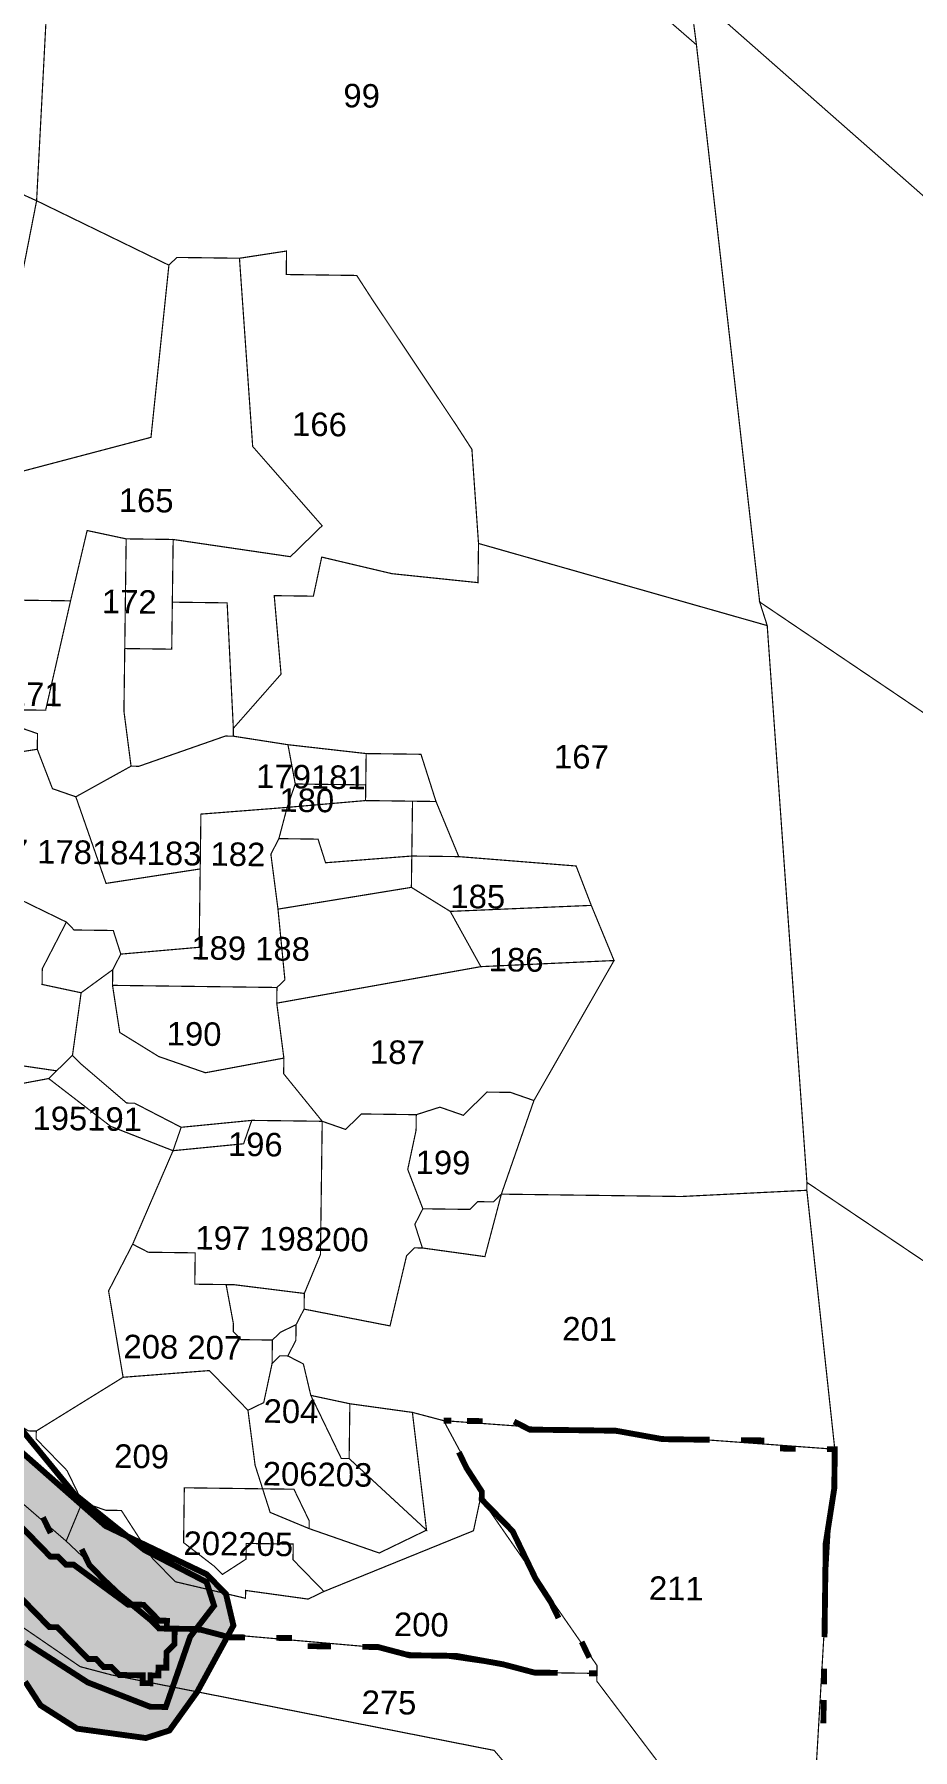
# Model space of a CAD drawing. Header units: metres. Extents: x 259278 to 277237, y 2171369 to 2185379.
# Drawn here: x 264811 to 265256, y 2183566 to 2184434 of the extents above; entities that cross this region are included whole.
import ezdxf

# ---------------------------------------------------------------- set-up
doc = ezdxf.new("R2010")
doc.units = ezdxf.units.M
doc.header["$MEASUREMENT"] = 0
for name, color, linetype in [('CRZ LINE FOR RIVER OR CREEK', 84, 'Continuous'), ('HAZARDS LINE', 1, 'Continuous'), ('HIGH TIDE LINE', 6, 'Continuous'), ('INTERTIDAL ZONE', 5, 'Continuous'), ('INTERTIDAL ZONE @ 1', 5, 'Continuous'), ('NDZ-200M FROM CRZ', 30, 'Continuous'), ('NDZ-200M FROM CRZ @ 1', 30, 'Continuous'), ('SURVEY NO.', 7, 'Continuous'), ('SURVEY PLOT BOUNDARY', 35, 'Continuous'), ('VILLAGE BOUNDARY', 212, 'Continuous')]:
    doc.layers.add(name, color=color, linetype=linetype)
doc.styles.add('PDF Arial', font='arial.ttf')
pattern_1 = [(359.254356, (257896.262, 2170850.366), (7.650617, 7.454035), [3.776483, -11.329448]), (89.254356, (257898.1256, 2170848.4536), (-7.454035, 7.650617), [3.776483, -11.329448])]

msp = doc.modelspace()

# ---------------------------------------------------------------- hatches: boundary and pattern name
at = {"layer": 'INTERTIDAL ZONE @ 1'}
h = msp.add_hatch(dxfattribs=at)
h.set_pattern_fill('CROSS', color=256, scale=1.189443, angle=-0.74564)
h.set_pattern_definition(pattern_1)
h.paths.add_polyline_path([(264380.98, 2184137.23), (264377.07, 2184141.25), (264298.51, 2184197.79), (264294.54, 2184197.84), (264290.63, 2184201.85), (264286.67, 2184201.9), (264267.05, 2184218.02), (264266.28, 2184158.55), (264270.19, 2184154.53), (264274.15, 2184154.48), (264278.07, 2184150.47), (264282.03, 2184150.41), (264281.98, 2184146.45), (264305.61, 2184134.25), (264313.49, 2184130.18), (264317.4, 2184126.16), (264360.64, 2184097.84), (264364.61, 2184097.79), (264368.52, 2184093.77), (264372.48, 2184093.72), (264415.68, 2184061.43), (264419.59, 2184057.42), (264423.55, 2184057.37), (264427.47, 2184053.35), (264447.13, 2184041.2), (264451.04, 2184037.18), (264455.01, 2184037.13), (264454.96, 2184033.16), (264466.75, 2184025.08), (264470.66, 2184021.06), (264474.62, 2184021.01), (264474.57, 2184017.05), (264490.22, 2184000.98), (264494.19, 2184000.93), (264494.13, 2183996.97), (264498.1, 2183996.91), (264502.01, 2183992.9), (264533.36, 2183964.73), (264537.28, 2183960.71), (264541.24, 2183960.66), (264556.94, 2183948.56), (264560.86, 2183944.55), (264564.77, 2183940.53), (264580.47, 2183928.43), (264584.38, 2183924.41), (264588.29, 2183920.4), (264607.86, 2183900.31), (264611.77, 2183896.3), (264615.73, 2183896.25), (264615.68, 2183892.28), (264631.28, 2183872.25), (264635.25, 2183872.2), (264635.19, 2183868.23), (264639.11, 2183864.22), (264650.74, 2183844.24), (264654.71, 2183844.19), (264654.6, 2183836.26), (264658.57, 2183836.21), (264658.51, 2183832.24), (264670.1, 2183808.3), (264674.01, 2183804.28), (264673.96, 2183800.32), (264677.82, 2183792.34), (264681.73, 2183788.32), (264685.64, 2183784.3), (264705.1, 2183756.29), (264716.74, 2183736.31), (264716.69, 2183732.35), (264720.65, 2183732.3), (264720.6, 2183728.33), (264724.56, 2183728.28), (264751.85, 2183692.23), (264767.5, 2183676.17), (264771.41, 2183672.15), (264775.32, 2183668.14), (264779.29, 2183668.08), (264791.03, 2183656.04), (264818.41, 2183627.92), (264822.38, 2183627.87), (264826.29, 2183623.85), (264834.12, 2183615.82), (264838.03, 2183611.8), (264841.99, 2183611.75), (264845.91, 2183607.74), (264849.87, 2183607.68), (264853.78, 2183603.67), (264865.67, 2183603.51), (264865.62, 2183599.55), (264869.59, 2183599.5), (264869.64, 2183603.46), (264873.6, 2183603.41), (264873.65, 2183607.37), (264877.62, 2183607.32), (264877.72, 2183615.25), (264881.74, 2183619.17), (264881.84, 2183627.1), (264877.88, 2183627.15), (264877.93, 2183631.11), (264873.96, 2183631.16), (264870.05, 2183635.18), (264866.14, 2183639.2), (264858.21, 2183639.3), (264830.72, 2183659.48), (264826.76, 2183659.54), (264822.84, 2183663.55), (264818.88, 2183663.6), (264811.05, 2183671.64), (264799.32, 2183683.69), (264795.35, 2183683.74), (264795.4, 2183687.7), (264791.44, 2183687.75), (264791.49, 2183691.72), (264768.02, 2183715.82), (264764.1, 2183719.83), (264760.14, 2183719.89), (264760.19, 2183723.85), (264756.28, 2183727.87), (264736.82, 2183755.88), (264732.91, 2183759.89), (264728.99, 2183763.91), (264729.04, 2183767.88), (264725.08, 2183767.93), (264725.13, 2183771.89), (264721.22, 2183775.91), (264717.31, 2183779.92), (264709.53, 2183791.92), (264705.62, 2183795.94), (264705.67, 2183799.9), (264701.76, 2183803.92), (264678.54, 2183847.84), (264678.59, 2183851.81), (264674.68, 2183855.82), (264674.73, 2183859.79), (264663.05, 2183875.8), (264655.27, 2183887.8), (264655.32, 2183891.77), (264651.36, 2183891.82), (264651.41, 2183895.78), (264647.5, 2183899.8), (264639.73, 2183911.8), (264627.99, 2183923.84), (264624.02, 2183923.9), (264624.08, 2183927.86), (264620.16, 2183931.88), (264588.86, 2183964.01), (264541.86, 2184008.24), (264537.95, 2184012.26), (264534.03, 2184016.27), (264490.89, 2184052.52), (264486.98, 2184056.54), (264487.03, 2184060.51), (264483.07, 2184060.56), (264451.66, 2184084.76), (264447.75, 2184088.78), (264443.84, 2184092.79), (264424.17, 2184104.94), (264420.26, 2184108.96)])
at = {"layer": 'NDZ-200M FROM CRZ @ 1'}
h = msp.add_hatch(dxfattribs=at)
h.set_pattern_fill('CROSS', color=256, scale=1.189443, angle=-0.74564)
h.set_pattern_definition(pattern_1)
h.paths.add_polyline_path([(264502.01, 2183992.9), (264498.1, 2183996.91), (264494.13, 2183996.97), (264494.19, 2184000.93), (264490.22, 2184000.98), (264474.57, 2184017.05), (264474.62, 2184021.01), (264470.66, 2184021.06), (264466.75, 2184025.08), (264454.96, 2184033.16), (264455.01, 2184037.13), (264451.04, 2184037.18), (264447.13, 2184041.2), (264427.47, 2184053.35), (264423.55, 2184057.37), (264419.59, 2184057.42), (264415.68, 2184061.43), (264372.48, 2184093.72), (264368.52, 2184093.77), (264364.61, 2184097.79), (264360.64, 2184097.84), (264317.4, 2184126.16), (264313.49, 2184130.18), (264305.61, 2184134.25), (264281.98, 2184146.45), (264282.03, 2184150.41), (264278.07, 2184150.47), (264274.15, 2184154.48), (264270.19, 2184154.53), (264266.28, 2184158.55), (264265.52, 2184100.64), (264287.2, 2184090.86), (264338.38, 2184062.44), (264419, 2184011.82), (264475.86, 2183963.5), (264536.76, 2183921.07), (264585.8, 2183880.77), (264638.51, 2183818.62), (264675.27, 2183748.75), (264712.26, 2183696.72), (264751.38, 2183656.55), (264774.86, 2183632.45), (264806.16, 2183600.32), (264813.93, 2183588.32), (264832.42, 2183576.53), (264867.24, 2183571.77), (264879.19, 2183575.58), (264893.32, 2183595.22), (264911.6, 2183628.69), (264907.84, 2183644.6), (264898.06, 2183654.64), (264846.83, 2183679.1), (264791.96, 2183727.4), (264752.93, 2183775.5), (264722.92, 2183820.89), (264683.18, 2183899.33), (264632.42, 2183959.48), (264562.13, 2184051.78), (264413.11, 2184168.54), (264267.9, 2184283.64), (264267.05, 2184218.02), (264286.67, 2184201.9), (264290.63, 2184201.85), (264294.54, 2184197.84), (264298.51, 2184197.79), (264377.07, 2184141.25), (264380.98, 2184137.23), (264420.26, 2184108.96), (264424.17, 2184104.94), (264443.84, 2184092.79), (264447.75, 2184088.78), (264451.66, 2184084.76), (264483.07, 2184060.56), (264487.03, 2184060.51), (264486.98, 2184056.54), (264490.89, 2184052.52), (264534.03, 2184016.27), (264537.95, 2184012.26), (264541.86, 2184008.24), (264588.86, 2183964.01), (264620.16, 2183931.88), (264624.08, 2183927.86), (264624.02, 2183923.9), (264627.99, 2183923.84), (264639.73, 2183911.8), (264647.5, 2183899.8), (264651.41, 2183895.78), (264651.36, 2183891.82), (264655.32, 2183891.77), (264655.27, 2183887.8), (264663.05, 2183875.8), (264674.73, 2183859.79), (264674.68, 2183855.82), (264678.59, 2183851.81), (264678.54, 2183847.84), (264701.76, 2183803.92), (264705.67, 2183799.9), (264705.62, 2183795.94), (264709.53, 2183791.92), (264717.31, 2183779.92), (264721.22, 2183775.91), (264725.13, 2183771.89), (264725.08, 2183767.93), (264729.04, 2183767.88), (264728.99, 2183763.91), (264732.91, 2183759.89), (264736.82, 2183755.88), (264756.28, 2183727.87), (264760.19, 2183723.85), (264760.14, 2183719.89), (264764.1, 2183719.83), (264768.02, 2183715.82), (264791.49, 2183691.72), (264791.44, 2183687.75), (264795.4, 2183687.7), (264795.35, 2183683.74), (264799.32, 2183683.69), (264811.05, 2183671.64), (264818.88, 2183663.6), (264822.84, 2183663.55), (264826.76, 2183659.54), (264830.72, 2183659.48), (264858.21, 2183639.3), (264866.14, 2183639.2), (264870.05, 2183635.18), (264873.96, 2183631.16), (264877.93, 2183631.11), (264877.88, 2183627.15), (264881.84, 2183627.1), (264881.74, 2183619.17), (264877.72, 2183615.25), (264877.62, 2183607.32), (264873.65, 2183607.37), (264873.6, 2183603.41), (264869.64, 2183603.46), (264869.59, 2183599.5), (264865.62, 2183599.55), (264865.67, 2183603.51), (264853.78, 2183603.67), (264849.87, 2183607.68), (264845.91, 2183607.74), (264841.99, 2183611.75), (264838.03, 2183611.8), (264834.12, 2183615.82), (264826.29, 2183623.85), (264822.38, 2183627.87), (264818.41, 2183627.92), (264791.03, 2183656.04), (264779.29, 2183668.08), (264775.32, 2183668.14), (264771.41, 2183672.15), (264767.5, 2183676.17), (264751.85, 2183692.23), (264724.56, 2183728.28), (264720.6, 2183728.33), (264720.65, 2183732.3), (264716.69, 2183732.35), (264716.74, 2183736.31), (264705.1, 2183756.29), (264685.64, 2183784.3), (264681.73, 2183788.32), (264677.82, 2183792.34), (264673.96, 2183800.32), (264674.01, 2183804.28), (264670.1, 2183808.3), (264658.51, 2183832.24), (264658.57, 2183836.21), (264654.6, 2183836.26), (264654.71, 2183844.19), (264650.74, 2183844.24), (264639.11, 2183864.22), (264635.19, 2183868.23), (264635.25, 2183872.2), (264631.28, 2183872.25), (264615.68, 2183892.28), (264615.73, 2183896.25), (264611.77, 2183896.3), (264607.86, 2183900.31), (264588.29, 2183920.4), (264584.38, 2183924.41), (264580.47, 2183928.43), (264564.77, 2183940.53), (264560.86, 2183944.55), (264556.94, 2183948.56), (264541.24, 2183960.66), (264537.28, 2183960.71), (264533.36, 2183964.73)])

# ---------------------------------------------------------------- linework, layer by layer
at = {"layer": 'CRZ LINE FOR RIVER OR CREEK', "ltscale": 0.05, "const_width": 2.97}
msp.add_lwpolyline([(264791.96, 2183727.4), (264846.83, 2183679.1), (264898.06, 2183654.64), (264907.84, 2183644.6), (264911.6, 2183628.69), (264893.32, 2183595.22), (264879.19, 2183575.58), (264867.24, 2183571.77), (264832.42, 2183576.53), (264813.93, 2183588.32), (264806.16, 2183600.32)], dxfattribs=at)
at = {"layer": 'HAZARDS LINE', "lineweight": 18, "const_width": 2.97}
msp.add_lwpolyline([(264806.42, 2183620.15), (264837.87, 2183599.91), (264869.43, 2183587.6), (264877.36, 2183587.5), (264889.72, 2183623.03), (264901.82, 2183638.73), (264898.01, 2183650.68), (264866.5, 2183666.95), (264831.18, 2183695.17), (264768.74, 2183771.32)], dxfattribs=at)
at = {"layer": 'HIGH TIDE LINE', "lineweight": 35, "const_width": 2.97}
msp.add_lwpolyline([(264791.03, 2183656.04), (264818.41, 2183627.92), (264822.38, 2183627.87), (264826.29, 2183623.85), (264834.12, 2183615.82), (264838.03, 2183611.8), (264841.99, 2183611.75), (264845.91, 2183607.74), (264849.87, 2183607.68), (264853.78, 2183603.67), (264865.67, 2183603.51), (264865.62, 2183599.55), (264869.59, 2183599.5), (264869.64, 2183603.46), (264873.6, 2183603.41), (264873.65, 2183607.37), (264877.62, 2183607.32), (264877.72, 2183615.25), (264881.74, 2183619.17), (264881.84, 2183627.1), (264877.88, 2183627.15), (264877.93, 2183631.11), (264873.96, 2183631.16), (264870.05, 2183635.18), (264866.14, 2183639.2), (264858.21, 2183639.3), (264830.72, 2183659.48), (264826.76, 2183659.54), (264822.84, 2183663.55), (264818.88, 2183663.6), (264811.05, 2183671.64), (264799.32, 2183683.69)], dxfattribs=at)
at = {"layer": 'INTERTIDAL ZONE', "const_width": 2.97, "flags": 128}
msp.add_lwpolyline([(264791.03, 2183656.04), (264818.41, 2183627.92), (264822.38, 2183627.87), (264826.29, 2183623.85), (264834.12, 2183615.82), (264838.03, 2183611.8), (264841.99, 2183611.75), (264845.91, 2183607.74), (264849.87, 2183607.68), (264853.78, 2183603.67), (264865.67, 2183603.51), (264865.62, 2183599.55), (264869.59, 2183599.5), (264869.64, 2183603.46), (264873.6, 2183603.41), (264873.65, 2183607.37), (264877.62, 2183607.32), (264877.72, 2183615.25), (264881.74, 2183619.17), (264881.84, 2183627.1), (264877.88, 2183627.15), (264877.93, 2183631.11), (264873.96, 2183631.16), (264870.05, 2183635.18), (264866.14, 2183639.2), (264858.21, 2183639.3), (264830.72, 2183659.48), (264826.76, 2183659.54), (264822.84, 2183663.55), (264818.88, 2183663.6), (264811.05, 2183671.64), (264799.32, 2183683.69)], dxfattribs=at)
at = {"layer": 'NDZ-200M FROM CRZ', "const_width": 2.97, "flags": 128}
for points in [[(264806.16, 2183600.32), (264813.93, 2183588.32), (264832.42, 2183576.53), (264867.24, 2183571.77), (264879.19, 2183575.58), (264893.32, 2183595.22), (264911.6, 2183628.69), (264907.84, 2183644.6), (264898.06, 2183654.64), (264846.83, 2183679.1), (264791.96, 2183727.4)], [(264799.32, 2183683.69), (264811.05, 2183671.64), (264818.88, 2183663.6), (264822.84, 2183663.55), (264826.76, 2183659.54), (264830.72, 2183659.48), (264858.21, 2183639.3), (264866.14, 2183639.2), (264870.05, 2183635.18), (264873.96, 2183631.16), (264877.93, 2183631.11), (264877.88, 2183627.15), (264881.84, 2183627.1), (264881.74, 2183619.17), (264877.72, 2183615.25), (264877.62, 2183607.32), (264873.65, 2183607.37), (264873.6, 2183603.41), (264869.64, 2183603.46), (264869.59, 2183599.5), (264865.62, 2183599.55), (264865.67, 2183603.51), (264853.78, 2183603.67), (264849.87, 2183607.68), (264845.91, 2183607.74), (264841.99, 2183611.75), (264838.03, 2183611.8), (264834.12, 2183615.82), (264826.29, 2183623.85), (264822.38, 2183627.87), (264818.41, 2183627.92), (264791.03, 2183656.04)]]:
    msp.add_lwpolyline(points, dxfattribs=at)
at = {"layer": 'SURVEY PLOT BOUNDARY', "lineweight": 18, "const_width": 0.595}
for points in [[(265020.83, 2184862.52), (265107.58, 2184825.7), (265124.97, 2184639.09), (265142.42, 2184456.45), (265146.02, 2184428.65), (265044.09, 2184517.22), (264922.59, 2184625.87), (264832.5, 2184710.31), (264876.26, 2184721.64), (264935.98, 2184740.69), (264962.85, 2184672.93), (265006.87, 2184704.08), (264959.92, 2184752.28), (264980.05, 2184775.81), (264996.22, 2184799.39), (265000.54, 2184827.09), (265004.72, 2184842.9), (265004.77, 2184846.86)], [(265296, 2184680.49), (265315.56, 2184660.41), (265335.07, 2184636.36), (265349.44, 2184521.17), (265389.38, 2184239.1), (265142.42, 2184456.45), (265124.97, 2184639.09), (265107.58, 2184825.7), (265135.69, 2184853.09)], [(265146.02, 2184428.65), (265178.04, 2184146.68), (265181.85, 2184134.74), (265035.69, 2184176.29), (265032.34, 2184223.92), (265024.57, 2184235.92), (264981.79, 2184299.93), (264974.02, 2184311.92), (264938.34, 2184312.39), (264938.49, 2184324.28), (264914.66, 2184320.63), (264882.94, 2184321.04), (264878.93, 2184317.13), (264811.95, 2184349.72), (264822.51, 2184551.82), (264832.5, 2184710.31), (264922.59, 2184625.87), (265044.09, 2184517.22)], [(265389.38, 2184239.1), (265441.37, 2183968.78), (265178.04, 2184146.68), (265146.02, 2184428.65), (265142.42, 2184456.45)], [(264811.95, 2184349.72), (264803.45, 2184306.21), (264767.83, 2184310.64), (264755.93, 2184310.8), (264748.06, 2184314.86), (264748.11, 2184318.83), (264732.41, 2184330.93), (264732.51, 2184338.86), (264748.42, 2184342.62), (264748.47, 2184346.58), (264716.81, 2184350.96), (264717.22, 2184382.68), (264748.88, 2184378.3)], [(264878.93, 2184317.13), (264869.86, 2184230), (264798.25, 2184211.11), (264798.51, 2184230.93), (264799.08, 2184274.55), (264803.14, 2184282.42), (264803.45, 2184306.21), (264811.95, 2184349.72)], [(264882.94, 2184321.04), (264914.66, 2184320.63), (264921.35, 2184225.37), (264956.51, 2184185.26), (264940.44, 2184169.6), (264881.09, 2184178.31), (264857.3, 2184178.62), (264837.53, 2184182.84), (264829.14, 2184147.26), (264793.46, 2184147.72), (264769.78, 2184155.96), (264761.7, 2184144.17), (264702.34, 2184152.87), (264702.75, 2184184.59), (264774.21, 2184191.59), (264794.23, 2184207.2), (264798.25, 2184211.11), (264869.86, 2184230), (264878.93, 2184317.13)], [(264938.49, 2184324.28), (264938.34, 2184312.39), (264974.02, 2184311.92), (264981.79, 2184299.93), (265024.57, 2184235.92), (265032.34, 2184223.92), (265035.69, 2184176.29), (265035.43, 2184156.47), (264991.88, 2184161), (264956.3, 2184169.4), (264952.08, 2184149.62), (264932.26, 2184149.88), (264935.71, 2184110.18), (264911.56, 2184082.74), (264908.42, 2184146.23), (264880.67, 2184146.59), (264881.09, 2184178.31), (264940.44, 2184169.6), (264956.51, 2184185.26), (264921.35, 2184225.37), (264914.66, 2184320.63)], [(264857.3, 2184178.62), (264856.58, 2184123.11), (264856.22, 2184095.36), (264856.17, 2184091.39), (264859.77, 2184063.59), (264831.81, 2184048.09), (264819.97, 2184052.21), (264812.3, 2184072.13), (264812.4, 2184080.06), (264800.56, 2184084.18), (264800.67, 2184092.11), (264816.52, 2184091.91), (264829.14, 2184147.26), (264837.53, 2184182.84)], [(264881.09, 2184178.31), (264880.67, 2184146.59), (264880.36, 2184122.8), (264856.58, 2184123.11), (264857.3, 2184178.62)], [(265181.85, 2184134.74), (265201.97, 2183852.93), (265201.92, 2183848.96), (265138.44, 2183845.82), (265047.26, 2183847.01), (265063.74, 2183894.38), (265104.31, 2183965.23), (265092.78, 2183993.14), (265085.11, 2184013.07), (265025.7, 2184017.81), (265014.16, 2184045.71), (265006.55, 2184069.61), (264978.8, 2184069.97), (264939.21, 2184074.45), (264911.51, 2184078.77), (264911.56, 2184082.74), (264935.71, 2184110.18), (264932.26, 2184149.88), (264952.08, 2184149.62), (264956.3, 2184169.4), (264991.88, 2184161), (265035.43, 2184156.47), (265035.69, 2184176.29)], [(264829.14, 2184147.26), (264816.52, 2184091.91), (264800.67, 2184092.11), (264776.78, 2184084.49), (264789.24, 2184127.95), (264793.46, 2184147.72)], [(264911.56, 2184082.74), (264911.51, 2184078.77), (264907.54, 2184078.83), (264863.73, 2184063.53), (264859.77, 2184063.59), (264856.17, 2184091.39), (264856.22, 2184095.36), (264856.58, 2184123.11), (264880.36, 2184122.8), (264880.67, 2184146.59), (264908.42, 2184146.23)], [(265441.37, 2183968.78), (265456.19, 2183889.27), (265463.66, 2183853.49), (265471.22, 2183825.63), (265478.69, 2183789.84), (265482.34, 2183766), (265508.54, 2183646.7), (265201.97, 2183852.93), (265181.85, 2184134.74), (265178.04, 2184146.68)], [(264911.51, 2184078.77), (264939.21, 2184074.45), (264942.91, 2184054.57), (264938.79, 2184042.73), (264895.14, 2184039.33), (264894.77, 2184011.58), (264847.1, 2184004.27), (264831.81, 2184048.09), (264859.77, 2184063.59), (264863.73, 2184063.53), (264907.54, 2184078.83)], [(264831.81, 2184048.09), (264847.1, 2184004.27), (264894.77, 2184011.58), (264894.26, 2183971.93), (264854.57, 2183968.48), (264850.76, 2183980.43), (264830.94, 2183980.69), (264827.02, 2183984.7), (264760.04, 2184017.3), (264788.46, 2184068.48), (264812.3, 2184072.13), (264819.97, 2184052.21)], [(264978.8, 2184069.97), (264978.59, 2184054.11), (264942.91, 2184054.57), (264939.21, 2184074.45)], [(265014.16, 2184045.71), (265002.27, 2184045.87), (264978.49, 2184046.18), (264978.59, 2184054.11), (264978.8, 2184069.97), (265006.55, 2184069.61)], [(264978.59, 2184054.11), (264978.49, 2184046.18), (264938.79, 2184042.73), (264942.91, 2184054.57)], [(264934.62, 2184026.92), (264930.56, 2184019.04), (264934.16, 2183991.24), (264937.66, 2183955.5), (264933.64, 2183951.59), (264850.39, 2183952.67), (264850.5, 2183960.6), (264854.57, 2183968.48), (264894.26, 2183971.93), (264894.77, 2184011.58), (264895.14, 2184039.33), (264938.79, 2184042.73)], [(265001.91, 2184018.12), (264958.25, 2184014.72), (264954.44, 2184026.66), (264934.62, 2184026.92), (264938.79, 2184042.73), (264978.49, 2184046.18), (265002.27, 2184045.87)], [(265025.7, 2184017.81), (265001.91, 2184018.12), (265002.27, 2184045.87), (265014.16, 2184045.71)], [(265001.91, 2184018.12), (265001.7, 2184002.26), (264934.16, 2183991.24), (264930.56, 2184019.04), (264934.62, 2184026.92), (264954.44, 2184026.66), (264958.25, 2184014.72)], [(264827.02, 2183984.7), (264814.82, 2183961.07), (264814.72, 2183953.14), (264834.49, 2183948.92), (264830.11, 2183917.25), (264822.08, 2183909.42), (264703.36, 2183926.83), (264760.04, 2184017.3)], [(265092.78, 2183993.14), (265021.37, 2183990.1), (265001.7, 2184002.26), (265001.91, 2184018.12), (265025.7, 2184017.81), (265085.11, 2184013.07)], [(265021.37, 2183990.1), (265036.87, 2183962.14), (264933.54, 2183943.66), (264933.64, 2183951.59), (264937.66, 2183955.5), (264934.16, 2183991.24), (265001.7, 2184002.26)], [(265104.31, 2183965.23), (265036.87, 2183962.14), (265021.37, 2183990.1), (265092.78, 2183993.14)], [(264850.5, 2183960.6), (264834.49, 2183948.92), (264814.72, 2183953.14), (264814.82, 2183961.07), (264827.02, 2183984.7), (264830.94, 2183980.69), (264850.76, 2183980.43), (264854.57, 2183968.48)], [(265104.31, 2183965.23), (265063.74, 2183894.38), (265051.9, 2183898.5), (265040, 2183898.66), (265027.96, 2183886.92), (265016.12, 2183891.04), (265004.17, 2183887.22), (264976.42, 2183887.59), (264968.39, 2183879.76), (264956.55, 2183883.88), (264937.04, 2183907.93), (264937.14, 2183915.86), (264933.54, 2183943.66), (265036.87, 2183962.14)], [(264956.55, 2183883.88), (264920.87, 2183884.34), (264885.14, 2183880.84), (264861.51, 2183893.05), (264857.55, 2183893.1), (264834.02, 2183913.23), (264830.11, 2183917.25), (264834.49, 2183948.92), (264850.5, 2183960.6), (264850.39, 2183952.67), (264854.05, 2183928.83), (264873.72, 2183916.68), (264897.4, 2183908.44), (264937.14, 2183915.86), (264937.04, 2183907.93)], [(264937.14, 2183915.86), (264897.4, 2183908.44), (264873.72, 2183916.68), (264854.05, 2183928.83), (264850.39, 2183952.67), (264933.64, 2183951.59), (264933.54, 2183943.66)], [(264687.24, 2183907.21), (264768.53, 2183755.47), (264768.48, 2183751.5), (264807.81, 2183727.2), (264811.78, 2183727.14), (264811.72, 2183723.18), (264827.37, 2183707.11), (264835.1, 2183691.15), (264826.91, 2183671.43), (264752.42, 2183735.85), (264682.35, 2183835.9), (264620.11, 2183927.91), (264628.04, 2183927.81), (264651.67, 2183915.61), (264679.37, 2183911.28)], [(264687.24, 2183907.21), (264703.26, 2183918.9), (264798.09, 2183893.87), (264798.19, 2183901.8), (264818.06, 2183905.51), (264849.47, 2183881.31), (264881.02, 2183869), (264860.58, 2183821.68), (264848.38, 2183798.05), (264855.74, 2183754.33), (264811.78, 2183727.14), (264807.81, 2183727.2), (264768.48, 2183751.5), (264768.53, 2183755.47)], [(264822.08, 2183909.42), (264818.06, 2183905.51), (264798.19, 2183901.8), (264798.09, 2183893.87), (264703.26, 2183918.9), (264703.36, 2183926.83)], [(264885.14, 2183880.84), (264881.02, 2183869), (264849.47, 2183881.31), (264818.06, 2183905.51), (264822.08, 2183909.42), (264830.11, 2183917.25), (264834.02, 2183913.23), (264857.55, 2183893.1), (264861.51, 2183893.05)], [(265063.74, 2183894.38), (265047.26, 2183847.01), (265043.25, 2183843.1), (265035.32, 2183843.2), (265031.3, 2183839.29), (265027.34, 2183839.34), (265019.41, 2183839.44), (265007.52, 2183839.6), (264999.85, 2183859.52), (265004.07, 2183879.3), (265004.17, 2183887.22), (265016.12, 2183891.04), (265027.96, 2183886.92), (265040, 2183898.66), (265051.9, 2183898.5)], [(264881.02, 2183869), (264916.75, 2183872.5), (264920.87, 2183884.34), (264956.55, 2183883.88), (264955.67, 2183816.48), (264947.49, 2183796.76), (264911.86, 2183801.19), (264907.9, 2183801.24), (264892.04, 2183801.44), (264892.25, 2183817.3), (264872.43, 2183817.56), (264868.46, 2183817.61), (264860.58, 2183821.68)], [(264881.02, 2183869), (264885.14, 2183880.84), (264920.87, 2183884.34), (264916.75, 2183872.5)], [(265004.17, 2183887.22), (265004.07, 2183879.3), (264999.85, 2183859.52), (265007.52, 2183839.6), (265003.45, 2183831.72), (265007.26, 2183819.77), (265003.29, 2183819.82), (264999.28, 2183815.91), (264990.89, 2183780.33), (264947.38, 2183788.83), (264947.49, 2183796.76), (264955.67, 2183816.48), (264956.55, 2183883.88), (264968.39, 2183879.76), (264976.42, 2183887.59)], [(265512.25, 2183626.82), (265568.15, 2183352.48), (265205.87, 2183543.57), (265216.07, 2183717.92), (265201.92, 2183848.96), (265201.97, 2183852.93), (265508.54, 2183646.7)], [(265216.07, 2183717.92), (265018.02, 2183732.39), (265002.21, 2183736.56), (264970.55, 2183740.94), (264950.78, 2183745.16), (264947.02, 2183761.07), (264939.15, 2183765.14), (264943.21, 2183773.02), (264943.26, 2183776.98), (264943.32, 2183780.95), (264947.38, 2183788.83), (264990.89, 2183780.33), (264999.28, 2183815.91), (265003.29, 2183819.82), (265007.26, 2183819.77), (265038.92, 2183815.39), (265047.26, 2183847.01), (265138.44, 2183845.82), (265201.92, 2183848.96)], [(265047.26, 2183847.01), (265038.92, 2183815.39), (265007.26, 2183819.77), (265003.45, 2183831.72), (265007.52, 2183839.6), (265019.41, 2183839.44), (265027.34, 2183839.34), (265031.3, 2183839.29), (265035.32, 2183843.2), (265043.25, 2183843.1)], [(264931.17, 2183761.28), (264926.94, 2183741.51), (264918.96, 2183737.65), (264899.4, 2183757.73), (264855.74, 2183754.33), (264848.38, 2183798.05), (264860.58, 2183821.68), (264868.46, 2183817.61), (264872.43, 2183817.56), (264892.25, 2183817.3), (264892.04, 2183801.44), (264907.9, 2183801.24), (264911.6, 2183781.36), (264911.55, 2183777.4), (264915.46, 2183773.38), (264931.32, 2183773.17)], [(264931.32, 2183773.17), (264915.46, 2183773.38), (264911.55, 2183777.4), (264911.6, 2183781.36), (264907.9, 2183801.24), (264911.86, 2183801.19), (264947.49, 2183796.76), (264947.38, 2183788.83), (264943.32, 2183780.95), (264935.34, 2183777.09)], [(264943.21, 2183773.02), (264939.15, 2183765.14), (264935.18, 2183765.19), (264931.17, 2183761.28), (264931.32, 2183773.17), (264935.34, 2183777.09), (264943.32, 2183780.95), (264943.26, 2183776.98)], [(264950.78, 2183745.16), (264966.22, 2183713.24), (264970.19, 2183713.19), (265009.37, 2183676.99), (264985.43, 2183665.4), (264949.9, 2183677.76), (264949.95, 2183681.73), (264942.23, 2183697.69), (264926.38, 2183697.89), (264922.57, 2183709.84), (264918.96, 2183737.65), (264926.94, 2183741.51), (264931.17, 2183761.28), (264935.18, 2183765.19), (264939.15, 2183765.14), (264947.02, 2183761.07)], [(264918.96, 2183737.65), (264922.57, 2183709.84), (264926.38, 2183697.89), (264886.73, 2183698.41), (264886.37, 2183670.66), (264902.07, 2183658.56), (264905.99, 2183654.54), (264917.98, 2183662.31), (264918.09, 2183670.24), (264941.87, 2183669.93), (264941.77, 2183662), (264957.42, 2183645.94), (264949.44, 2183642.08), (264917.78, 2183646.46), (264917.73, 2183642.49), (264882.15, 2183650.88), (264870.41, 2183662.93), (264854.87, 2183686.93), (264846.94, 2183687.03), (264835.1, 2183691.15), (264827.37, 2183707.11), (264811.72, 2183723.18), (264811.78, 2183727.14), (264855.74, 2183754.33), (264899.4, 2183757.73)], [(264970.19, 2183713.19), (264966.22, 2183713.24), (264950.78, 2183745.16), (264970.55, 2183740.94)], [(265033.15, 2183676.68), (264957.42, 2183645.94), (264941.77, 2183662), (264941.87, 2183669.93), (264918.09, 2183670.24), (264917.98, 2183662.31), (264905.99, 2183654.54), (264902.07, 2183658.56), (264886.37, 2183670.66), (264886.73, 2183698.41), (264926.38, 2183697.89), (264930.19, 2183685.95), (264949.9, 2183677.76), (264985.43, 2183665.4), (265009.37, 2183676.99), (265002.21, 2183736.56), (265018.02, 2183732.39), (265037.37, 2183696.45)], [(265002.21, 2183736.56), (265009.37, 2183676.99), (264970.19, 2183713.19), (264970.55, 2183740.94)], [(264997.67, 2183387.66), (264946.6, 2183424.01), (264895.48, 2183456.4), (264836.53, 2183496.82), (264824.74, 2183504.91), (264820.83, 2183508.93), (264777.95, 2183565), (264798.03, 2183584.57), (264723.79, 2183668.81), (264695.47, 2183625.56), (264683.74, 2183637.6), (264671.95, 2183645.69), (264656.3, 2183661.75), (264656.81, 2183701.4), (264684.51, 2183697.08), (264720.6, 2183728.33), (264744.02, 2183700.27), (264798.65, 2183632.14), (264834.01, 2183607.89), (264849.82, 2183603.72), (265043.6, 2183565.51), (265070.93, 2183533.43), (265053.63, 2183422.62)], [(265216.07, 2183717.92), (265205.87, 2183543.57), (265229.13, 2183198.27), (264852.74, 2183219.03), (264929.09, 2183297.35), (265016.56, 2183316.03), (265084.47, 2183354.81), (265140.69, 2183409.59), (265150.17, 2183528.43), (265095.6, 2183600.52), (265095.65, 2183604.49), (265095.7, 2183608.45), (265037.32, 2183692.49), (265037.37, 2183696.45), (265018.02, 2183732.39)], [(265095.65, 2183604.49), (265071.86, 2183604.8), (264980.84, 2183617.88), (264873.91, 2183627.2), (264826.91, 2183671.43), (264835.1, 2183691.15), (264846.94, 2183687.03), (264854.87, 2183686.93), (264870.41, 2183662.93), (264882.15, 2183650.88), (264917.73, 2183642.49), (264917.78, 2183646.46), (264949.44, 2183642.08), (264957.42, 2183645.94), (265033.15, 2183676.68), (265037.37, 2183696.45), (265037.32, 2183692.49), (265095.7, 2183608.45)], [(264949.95, 2183681.73), (264949.9, 2183677.76), (264930.19, 2183685.95), (264926.38, 2183697.89), (264942.23, 2183697.69)]]:
    msp.add_lwpolyline(points, close=True, dxfattribs=at)
for points in [[(264822.51, 2184551.82), (264811.95, 2184349.72), (264748.88, 2184378.3), (264717.22, 2184382.68), (264669.55, 2184375.37), (264637.78, 2184371.82), (264633.97, 2184383.76), (264634.18, 2184399.62), (264630.42, 2184415.53), (264630.68, 2184435.36)], [(264800.56, 2184084.18), (264812.4, 2184080.06), (264812.3, 2184072.13), (264788.46, 2184068.48)], [(264752.42, 2183735.85), (264826.91, 2183671.43), (264873.91, 2183627.2), (264980.84, 2183617.88), (265071.86, 2183604.8), (265095.65, 2183604.49), (265095.6, 2183600.52), (265150.17, 2183528.43)], [(265043.6, 2183565.51), (264849.82, 2183603.72), (264834.01, 2183607.89), (264798.65, 2183632.14)]]:
    msp.add_lwpolyline(points, dxfattribs=at)
at = {"layer": 'VILLAGE BOUNDARY', "const_width": 2.97}
for points in [[(265018.02, 2183732.39), (265021.98, 2183732.34)], [(265037.84, 2183732.13), (265029.91, 2183732.24)], [(265152.7, 2183722.71), (265144.77, 2183722.81), (265128.91, 2183723.02), (265105.18, 2183727.29), (265081.39, 2183727.6), (265061.57, 2183727.86), (265053.69, 2183731.93)], [(265168.55, 2183722.5), (265180.44, 2183722.35)], [(265196.25, 2183718.18), (265188.32, 2183718.28)], [(265210.87, 2183622.81), (265210.97, 2183630.74), (265211.18, 2183646.6), (265211.49, 2183670.39), (265215.81, 2183698.09), (265216.02, 2183713.95), (265216.07, 2183717.92), (265212.11, 2183717.97)], [(265025.74, 2183716.43), (265029.6, 2183708.45), (265037.37, 2183696.45), (265037.32, 2183692.49), (265052.97, 2183676.42), (265064.55, 2183652.48), (265072.33, 2183640.48), (265076.19, 2183632.5)], [(264819.03, 2183675.5), (264815.17, 2183683.48)], [(264917.47, 2183622.67), (264909.54, 2183622.77), (264893.73, 2183626.94), (264873.91, 2183627.2), (264870, 2183631.22), (264850.39, 2183647.33), (264838.65, 2183659.38), (264834.79, 2183667.36)], [(264933.32, 2183622.46), (264941.25, 2183622.36)], [(264961.02, 2183618.13), (264949.13, 2183618.29)], [(265075.83, 2183604.74), (265071.86, 2183604.8), (265063.94, 2183604.9), (265048.13, 2183609.07), (265024.4, 2183613.34), (265000.61, 2183613.65), (264984.81, 2183617.82), (264980.84, 2183617.88), (264976.88, 2183617.93)], [(265087.93, 2183620.45), (265091.79, 2183612.47)], [(265210.66, 2183606.95), (265210.56, 2183599.02)], [(265091.68, 2183604.54), (265095.65, 2183604.49)], [(265210.3, 2183579.2), (265210.46, 2183591.09)]]:
    msp.add_lwpolyline(points, dxfattribs=at)

# ---------------------------------------------------------------- texts
at = {"layer": 'SURVEY NO.', "attachment_point": 7, "rotation": 359.25436, "style": 'PDF Arial'}
for s, insert, char_height in [('99', (264967.19, 2184396.87), 11.894), ('166', (264941.24, 2184230.65), 11.894), ('165', (264853.51, 2184192.14), 11.894), ('172', (264844.92, 2184141.04), 11.894), ('175 174173171', (264709.52, 2184095.22), 11.8944), ('167', (265073.85, 2184062.38), 11.894), ('179181', (264923.06, 2184052.44), 11.894), ('180', (264934.8, 2184040.39), 11.894), ('177 178184183 182', (264779.83, 2184014.65), 11.8944), ('185', (265021.39, 2183991.68), 11.894), ('189 188', (264890.21, 2183965.63), 11.894), ('186', (265040.8, 2183959.7), 11.894), ('190', (264877.75, 2183922.17), 11.894), ('187', (264980.72, 2183912.9), 11.894), ('195191', (264809.79, 2183879.44), 11.894), ('196', (264908.74, 2183866.25), 11.894), ('199', (265003.78, 2183857.08), 11.894), ('197 198200', (264892.27, 2183818.88), 11.894), ('201', (265078.02, 2183772.84), 11.894), ('208 207', (264855.87, 2183763.84), 11.894), ('204', (264926.81, 2183731.19), 11.894), ('209', (264851.18, 2183708.38), 11.894), ('206203', (264926.4, 2183699.47), 11.894), ('202205', (264886.29, 2183664.3), 11.894), ('211', (265121.91, 2183641.75), 11.894), ('200', (264992.81, 2183623.26), 11.894), ('275', (264976.43, 2183583.82), 11.894)]:
    msp.add_mtext(s, dxfattribs=dict(at, insert=insert, char_height=char_height))

doc.saveas('drawing.dxf')
